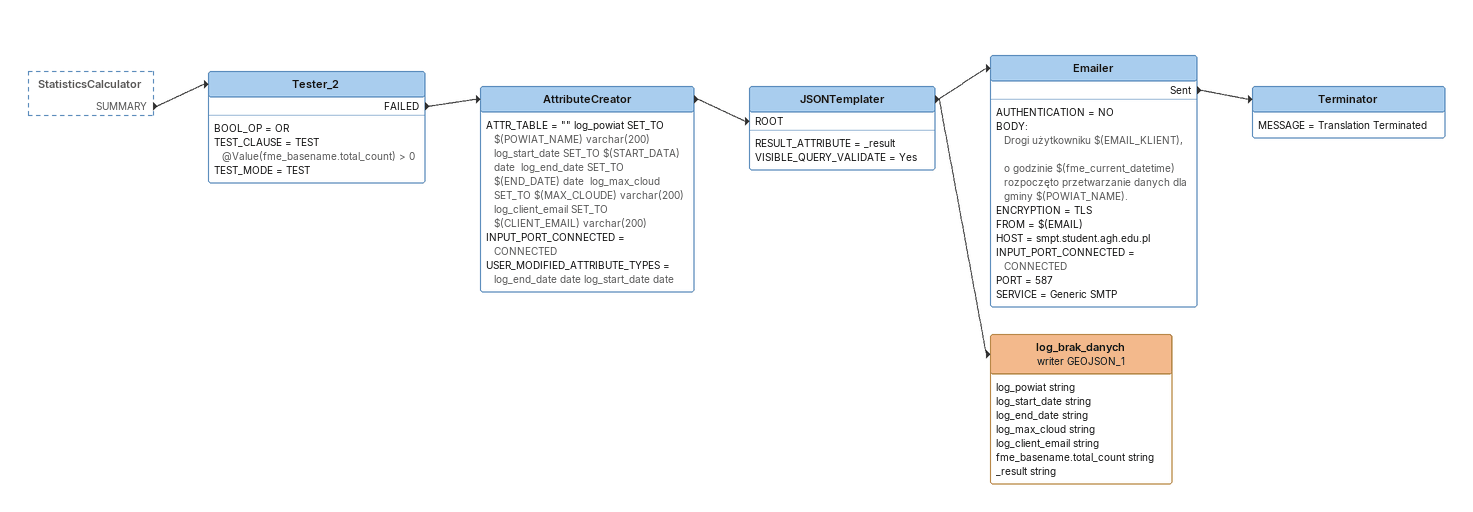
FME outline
StatisticsCalculator [outside]
    SUMMARY -> Tester_2
Tester_2
    BOOL_OP = OR
    TEST_CLAUSE = TEST @Value(fme_basename.total_count) > 0
    TEST_MODE = TEST
    FAILED -> AttributeCreator
AttributeCreator
    ATTR_TABLE = "" log_powiat SET_TO $(POWIAT_NAME) varchar(200)  log_start_date SET_TO $(START_DATA) date  log_end_date SET_TO $(END_DATE) date  log_max_cloud SET_TO $(MAX_CLOUDE) varchar(200)  log_client_email SET_TO $(CLIENT_EMAIL) varchar(200)
    INPUT_PORT_CONNECTED = CONNECTED
    USER_MODIFIED_ATTRIBUTE_TYPES = log_end_date date log_start_date date
    -> JSONTemplater [ROOT]
JSONTemplater
    RESULT_ATTRIBUTE = _result
    VISIBLE_QUERY_VALIDATE = Yes
    -> Emailer
    -> log_brak_danych (writer GEOJSON_1)
Emailer
    AUTHENTICATION = NO
    BODY:
      Drogi użytkowniku $(EMAIL_KLIENT),

      o godzinie $(fme_current_datetime) rozpoczęto przetwarzanie danych dla gminy $(POWIAT_NAME).
    ENCRYPTION = TLS
    FROM = $(EMAIL)
    HOST = smpt.student.agh.edu.pl
    INPUT_PORT_CONNECTED = CONNECTED
    PORT = 587
    SERVICE = Generic SMTP
    Sent -> Terminator
Terminator
    MESSAGE = Translation Terminated
log_brak_danych (writer GEOJSON_1)
    attributes: log_powiat string, log_start_date string, log_end_date string, log_max_cloud string, log_client_email string, fme_basename.total_count string, _result string
